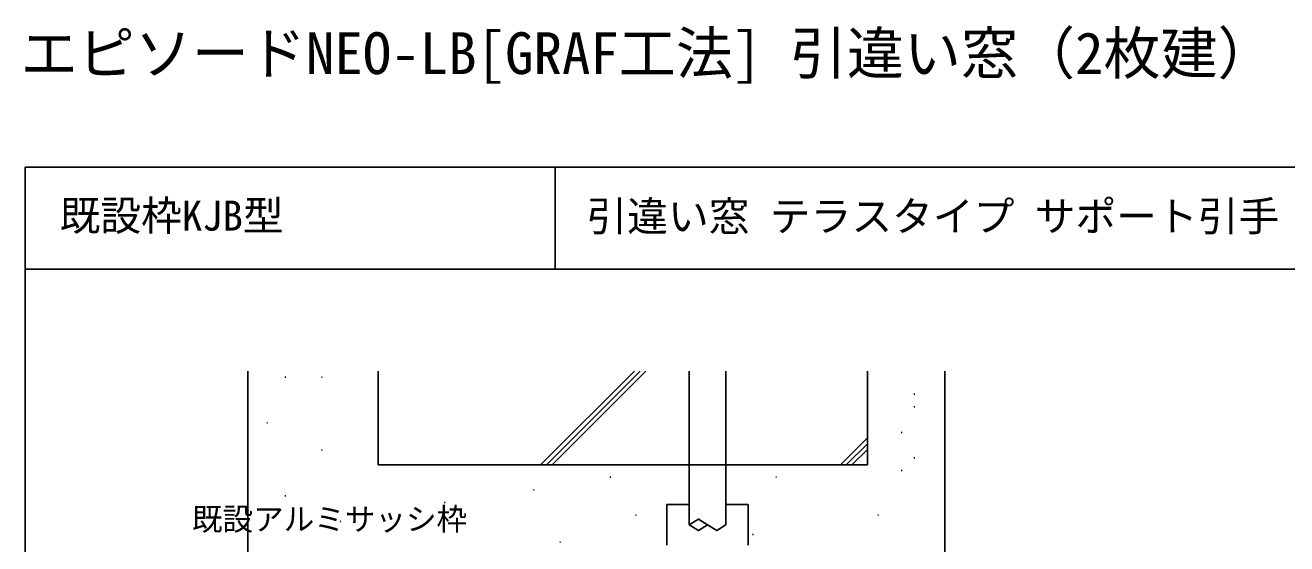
# Model space of a CAD drawing. Units: millimetres, scale not verified. Extents: x -437 to 438, y -331 to 329.
# Drawn here: x -436.9 to -127.4, y 201.5 to 328.6 of the extents above; entities that cross this region are included whole.
import ezdxf
from ezdxf.enums import TextEntityAlignment as Align

# ---------------------------------------------------------------- set-up
doc = ezdxf.new("R2010")
doc.units = ezdxf.units.MM
doc.header["$LTSCALE"] = 2
for name, color, linetype in [('0-1_USER1', 3, 'Continuous'), ('0-5_YKK_13', 4, 'Continuous'), ('0-7_YKK_D', 6, 'Continuous'), ('0-8_YKK_ZWAK', 7, 'Continuous'), ('0-9_YSS_K', 3, 'Continuous'), ('0-A_YSS_KE', 3, 'Continuous')]:
    doc.layers.add(name, color=color, linetype=linetype)
doc.styles.add('ＭＳ ゴシック', font='')
doc.styles.get('ＭＳ ゴシック').set_extended_font_data('MS Gothic')

msp = doc.modelspace()

# ---------------------------------------------------------------- linework, layer by layer
at = {"layer": '0-5_YKK_13'}
for p, q in [((-279.498, 211.1), (-279.498, 201.1)), ((-279.498, 211.1), (-273.998, 211.1)), ((-264.998, 211.1), (-259.498, 211.1)), ((-259.498, 211.1), (-259.498, 201.1)), ((-271.482, 207.5), (-271.748, 207.5))]:
    msp.add_line(p, q, dxfattribs=at)
for points in [[(-273.998, 206.1), (-273.998, 220.8), (-273.998, 243.8)], [(-264.998, 206.1), (-264.998, 220.8), (-264.998, 243.8)], [(-273.998, 206.1), (-271.748, 207.5), (-269.498, 206.1)], [(-273.998, 206.1), (-271.748, 204.7), (-269.498, 206.1)], [(-271.776, 204.7), (-271.762, 204.7), (-271.748, 204.7)], [(-264.998, 206.1), (-267.248, 204.7), (-269.498, 206.1)]]:
    msp.add_lwpolyline(points, dxfattribs=at)
at = {"layer": '0-8_YKK_ZWAK'}
for p, q in [((-436.9, 293.8), (-436.9, -331.2)), ((438.1, 293.8), (-436.9, 293.8)), ((-306.9, 293.8), (-306.9, 268.8)), ((438.1, 268.8), (-436.9, 268.8))]:
    msp.add_line(p, q, dxfattribs=at)
at = {"layer": '0-9_YSS_K'}
for p, q in [((-373.191, 242.297), (-372.991, 242.297)), ((-364.239, 242.297), (-364.039, 242.297)), ((-310.463, 220.8), (-287.463, 243.8)), ((-309.048, 220.8), (-286.048, 243.8)), ((-307.634, 220.8), (-284.634, 243.8)), ((-218.862, 238.175), (-218.662, 238.175)), ((-218.862, 235.046), (-218.662, 235.046)), ((-377.667, 231.107), (-377.467, 231.107)), ((-230.3, 227.424), (-236.923, 220.8)), ((-230.3, 226.009), (-235.509, 220.8)), ((-221.991, 228.788), (-221.791, 228.788)), ((-364.239, 224.393), (-364.039, 224.393)), ((-230.3, 224.595), (-234.095, 220.8)), ((-218.862, 222.53), (-218.662, 222.53)), ((-293.438, 217.836), (-293.238, 217.836)), ((-252.76, 217.836), (-252.56, 217.836)), ((-221.991, 219.401), (-221.791, 219.401)), ((-312.212, 214.707), (-312.012, 214.707)), ((-373.191, 213.204), (-372.991, 213.204)), ((-334.115, 211.578), (-333.915, 211.578)), ((-287.179, 208.449), (-286.979, 208.449)), ((-227.727, 208.449), (-227.527, 208.449)), ((-369.057, 206.885), (-368.857, 206.885)), ((-359.669, 206.885), (-359.469, 206.885)), ((-305.783, 201.831), (-305.583, 201.831)), ((-258.439, 203.756), (-258.239, 203.756))]:
    msp.add_line(p, q, dxfattribs=at)
at = {"layer": '0-A_YSS_KE'}
for p, q in [((-382.302, 183.8), (-382.303, 243.8)), ((-350.3, 220.8), (-350.3, 243.8)), ((-230.3, 220.8), (-230.3, 243.8)), ((-211.3, 193.837), (-211.3, 243.8)), ((-350.3, 220.8), (-230.3, 220.8))]:
    msp.add_line(p, q, dxfattribs=at)

# ---------------------------------------------------------------- texts
at = {"layer": '0-1_USER1', "style": 'ＭＳ ゴシック'}
for s, height, p in [('エピソードNEO-LB[GRAF工法] 引違い窓（2枚建）', 10.26, (-438.011, 313.579)), ('既設枠KJB型', 7.331, (-428.467, 276.073)), ('引違い窓 テラスタイプ サポート引手 26㎜溝幅 S-5仕様 見切材仕様', 7.331, (-299.206, 275.931))]:
    msp.add_text(s, height=height, dxfattribs=at).set_placement(p, align=Align.BOTTOM_LEFT)
at = {"layer": '0-7_YKK_D', "style": 'ＭＳ ゴシック'}
msp.add_text('既設アルミサッシ枠', height=5.499, dxfattribs=at).set_placement((-395.998, 203.109), align=Align.BOTTOM_LEFT)

doc.saveas('drawing.dxf')
